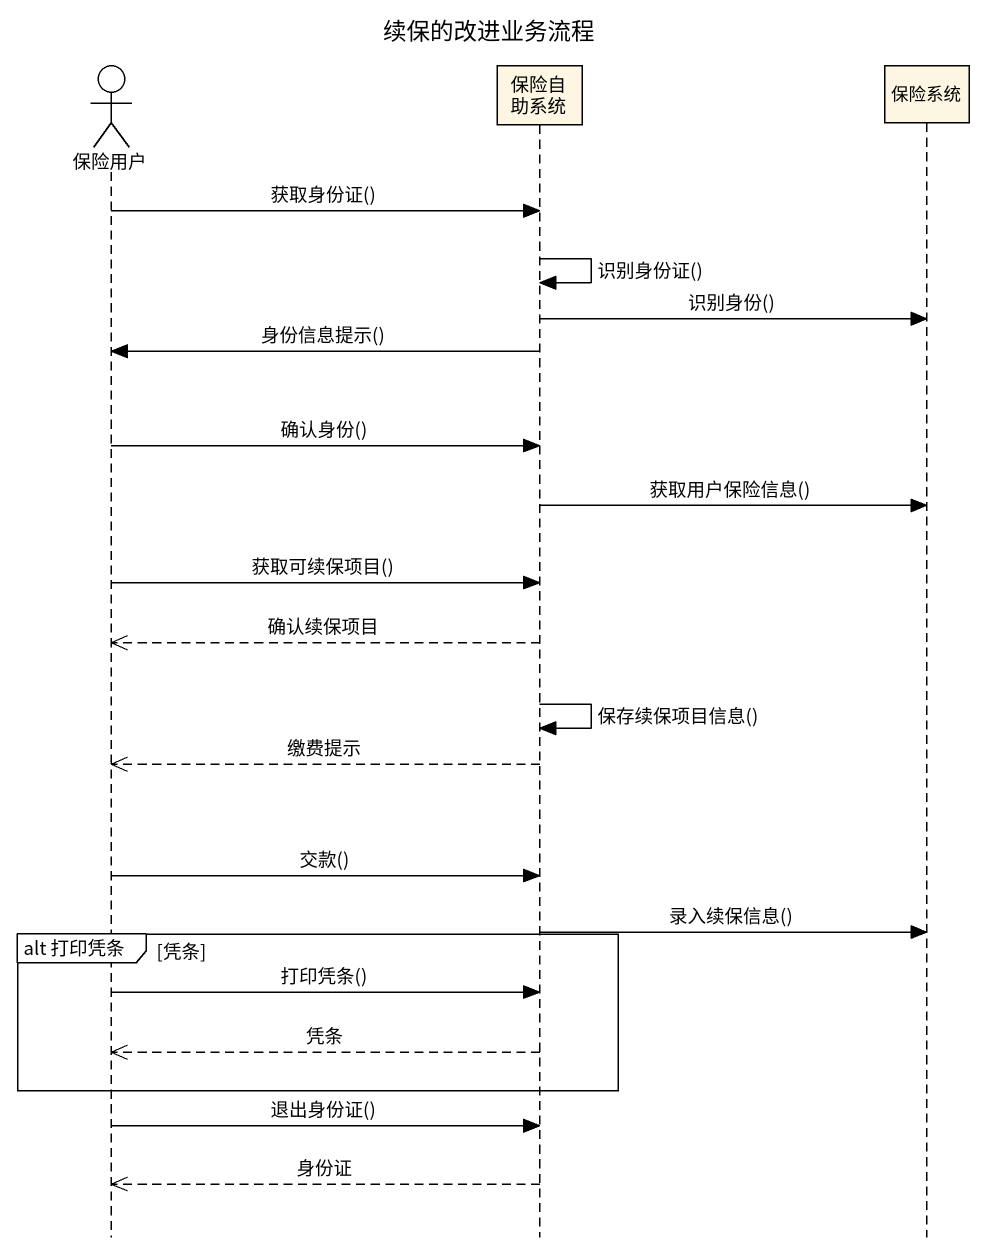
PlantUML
@startuml
title 续保的改进业务流程
hide footbox
actor 保险用户
participant 保险自助系统
participant 保险系统

保险用户 -> 保险自助系统 : 获取身份证()
保险自助系统 -> 保险自助系统 : 识别身份证()
保险自助系统 -> 保险系统 : 识别身份()
保险自助系统 -> 保险用户 : 身份信息提示()
保险用户 -> 保险自助系统 : 确认身份()
保险自助系统 -> 保险系统 : 获取用户保险信息()
保险用户 -> 保险自助系统 : 获取可续保项目()
保险自助系统 -->> 保险用户 : 确认续保项目
保险自助系统 -> 保险自助系统 : 保存续保项目信息()
保险自助系统 -->> 保险用户 : 缴费提示
保险用户 -> 保险自助系统 : 交款()
保险自助系统 -> 保险系统 : 录入续保信息()
group alt 打印凭条 [凭条]
  保险用户 -> 保险自助系统 : 打印凭条()
  保险自助系统 -->> 保险用户 : 凭条
end
保险用户 -> 保险自助系统 : 退出身份证()
保险自助系统 -->> 保险用户 : 身份证
@enduml
